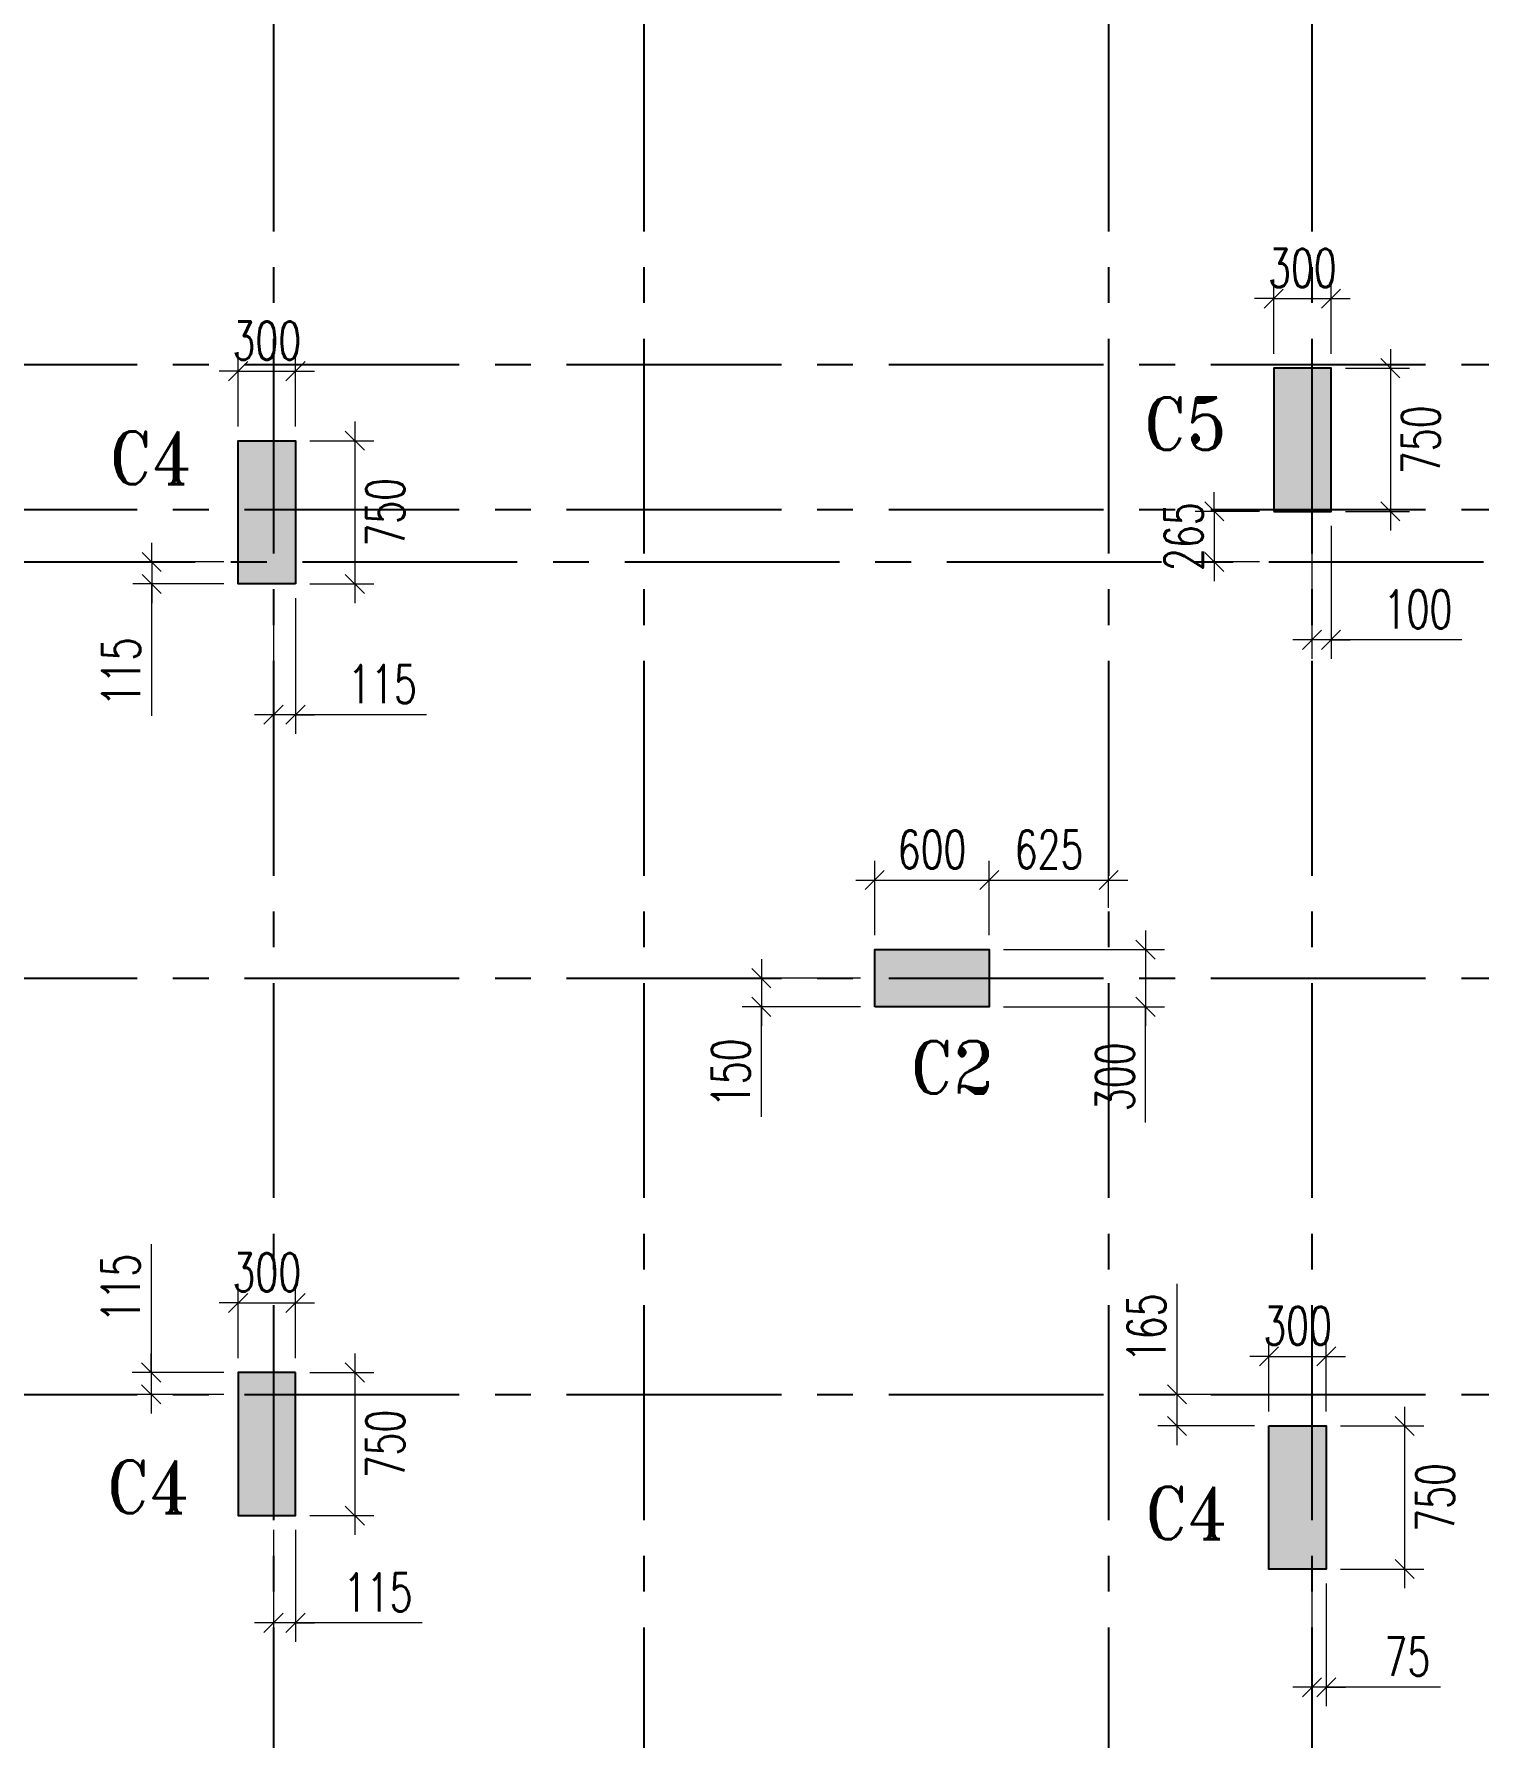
# Model space of a CAD drawing. Header units: millimetres. Extents: x 1123469 to 1752051, y -126924 to 196924.
# Drawn here: x 1371216 to 1378785, y -26813 to -17889 of the extents above; entities that cross this region are included whole.
import ezdxf

# ---------------------------------------------------------------- set-up
doc = ezdxf.new("R2010")
doc.units = ezdxf.units.MM
doc.header["$LTSCALE"] = 500
doc.header["$MEASUREMENT"] = 0
doc.header["$PDMODE"] = 34
for name, pattern in [('CONTINOUS', [0]), ('DASHDOT', [1, 0.5, -0.25, 0, -0.25]), ('Site$0$CENTER2', [1.125, 0.75, -0.125, 0.125, -0.125])]:
    doc.linetypes.add(name, pattern=pattern)
doc.layers.get('Defpoints').update_dxf_attribs({"lineweight": 0})
for name, color, linetype, lineweight in [('COL. NO.', 1, 'DASHDOT', 15), ('CUT OUT', 1, 'Continuous', 13), ('dim-M', 1, 'Continuous', 15), ('TOWER COL HATCH', 253, 'Continuous', 20)]:
    doc.layers.add(name, color=color, linetype=linetype, lineweight=lineweight)
for name, color, linetype in [('GLASS', 5, 'Continuous'), ('GRID', 7, 'Continuous'), ('TOWER AREA COLUMN.', 6, 'Continuous')]:
    doc.layers.add(name, color=color, linetype=linetype)
doc.styles.add('2MM', font='romans.shx', dxfattribs={"width": 0.7})
doc.styles.add('ROMANT', font='romant__.ttf', dxfattribs={"width": 0.9, "height": 600})
doc.dimstyles.new('RAJESH', dxfattribs={"dimtxt": 200, "dimasz": 180, "dimexe": 100, "dimexo": 250, "dimgap": 50, "dimtad": 2, "dimdec": 0, "dimzin": 1, "dimdsep": 46, "dimtxsty": '2MM', "dimblk": 'OBLIQUE', "dimcen": 0, "dimdle": 100, "dimclrd": 1, "dimclre": 1, "dimclrt": 3, "dimadec": 0, "dimazin": 0, "dimtfac": 1, "dimtdec": 0, "dimtix": 1, "dimtmove": 2, "dimatfit": 3, "dimfxl": 1, "dimtolj": 1, "dimlwd": -1, "dimarcsym": 0})

# ---------------------------------------------------------------- blocks, each defined once
blk = doc.blocks.new('EEE')
at = {"layer": 'GRID', "color": 16, "linetype": 'Site$0$CENTER2', "ltscale": 3}
for points in [[(1372470.6, 258923.2), (1372470.6, 223711.9)], [(1374410.6, 258923.2), (1374410.6, 223711.9)], [(1376845.6, 258923.2), (1376845.6, 223711.9)], [(1377910.6, 258923.2), (1377910.6, 223711.9)], [(1363880.9, 238538.8), (1442964.5, 238538.8)], [(1363880.9, 237778.8), (1442964.5, 237778.8)], [(1363880.9, 236875.5), (1364185.2, 237504), (1442964.5, 237504)], [(1363880.9, 235324.1), (1442964.5, 235324.1)], [(1363880.9, 233143.8), (1442964.5, 233143.8)]]:
    blk.add_lwpolyline(points, dxfattribs=at)
blk = doc.blocks.new('3tgra')
at = {"layer": 'TOWER COL HATCH'}
h = blk.add_hatch(color=253, dxfattribs=at)
h.dxf.hatch_style = 1
h.paths.add_polyline_path([(1377710.6, 77226.9), (1378010.6, 77226.9), (1378010.6, 77976.9), (1377710.6, 77976.9)])
h = blk.add_hatch(color=253, dxfattribs=at)
h.dxf.hatch_style = 1
h.paths.add_polyline_path([(1372585.5, 76846.9), (1372285.5, 76846.9), (1372285.5, 77596.9), (1372585.5, 77596.9)])
h = blk.add_hatch(color=253, dxfattribs=at)
h.dxf.hatch_style = 1
h.paths.add_polyline_path([(1375620.3, 74631.8), (1375620.3, 74931.8), (1376220.3, 74931.8), (1376220.3, 74631.8)])
h = blk.add_hatch(color=253, dxfattribs=at)
h.dxf.hatch_style = 1
h.paths.add_polyline_path([(1372585.5, 72716.8), (1372285.5, 72716.8), (1372285.5, 71966.8), (1372585.5, 71966.8)])
h = blk.add_hatch(color=253, dxfattribs=at)
h.dxf.hatch_style = 1
h.paths.add_polyline_path([(1377685.6, 72436.8), (1377985.6, 72436.8), (1377985.6, 71686.8), (1377685.6, 71686.8)])
at = {"layer": 'TOWER AREA COLUMN.', "color": 4}
for points in [[(1377710.6, 77226.9), (1378010.6, 77226.9), (1378010.6, 77976.9), (1377710.6, 77976.9)], [(1372585.5, 76846.9), (1372285.5, 76846.9), (1372285.5, 77596.9), (1372585.5, 77596.9)], [(1375620.3, 74631.8), (1375620.3, 74931.8), (1376220.3, 74931.8), (1376220.3, 74631.8)], [(1372585.5, 72716.8), (1372285.5, 72716.8), (1372285.5, 71966.8), (1372585.5, 71966.8)], [(1377685.6, 72436.8), (1377985.6, 72436.8), (1377985.6, 71686.8), (1377685.6, 71686.8)]]:
    blk.add_lwpolyline(points, close=True, dxfattribs=at)
blk = doc.blocks.new('_Oblique')
at = {"color": 0, "linetype": 'ByBlock', "lineweight": -2}
blk.add_line((-0.5, -0.5), (0.5, 0.5), dxfattribs=at)
blk = doc.blocks.new('*D1678')
at = {"layer": 'Defpoints', "color": 0, "ltscale": 100, "transparency": 16777216}
for p in [(1378010.6, 78341.3), (1377710.6, 77976.9), (1378010.6, 77976.9)]:
    blk.add_point(p, dxfattribs=at)
at = {"layer": 'dim-M', "color": 1, "lineweight": -2, "ltscale": 100, "transparency": 16777216}
for p, q in [((1377710.6, 78051.9), (1377710.6, 78441.3)), ((1378010.6, 78051.9), (1378010.6, 78441.3))]:
    blk.add_line(p, q, dxfattribs=at)
at = {"layer": 'dim-M', "color": 1, "ltscale": 100, "transparency": 16777216}
for p, q in [((1377710.6, 78341.3), (1377610.6, 78341.3)), ((1377710.6, 78341.3), (1378010.6, 78341.3)), ((1378010.6, 78341.3), (1378110.6, 78341.3))]:
    blk.add_line(p, q, dxfattribs=at)
at = {"layer": 'dim-M', "color": 1, "ltscale": 100, "transparency": 16777216, "xscale": 100, "yscale": 100, "zscale": 100}
blk.add_blockref('_Oblique', (1377710.6, 78341.3), dxfattribs=at)
at = {"layer": 'dim-M', "color": 1, "ltscale": 100, "transparency": 16777216, "xscale": 100, "yscale": 100, "zscale": 100, "rotation": 180}
blk.add_blockref('_Oblique', (1378010.6, 78341.3), dxfattribs=at)
at = {"layer": 'dim-M', "color": 3, "ltscale": 100, "transparency": 16777216, "insert": (1377860.6, 78501.3), "char_height": 200, "attachment_point": 5, "style": '2MM'}
blk.add_mtext('\\A1;300', dxfattribs=at)
blk = doc.blocks.new('*D1679')
at = {"layer": 'Defpoints', "color": 0, "ltscale": 100, "transparency": 16777216}
for p in [(1378010.6, 77976.9), (1378010.6, 77226.9), (1378321.4, 77226.9)]:
    blk.add_point(p, dxfattribs=at)
at = {"layer": 'dim-M', "color": 1, "ltscale": 100, "transparency": 16777216}
blk.add_line((1378321.4, 78076.9), (1378321.4, 77126.9), dxfattribs=at)
at = {"layer": 'dim-M', "color": 1, "lineweight": -2, "ltscale": 100, "transparency": 16777216}
for p, q in [((1378085.6, 77976.9), (1378421.4, 77976.9)), ((1378085.6, 77226.9), (1378421.4, 77226.9))]:
    blk.add_line(p, q, dxfattribs=at)
at = {"layer": 'dim-M', "color": 1, "ltscale": 100, "transparency": 16777216, "xscale": 100, "yscale": 100, "zscale": 100}
for p, rotation in [((1378321.4, 77976.9), 90), ((1378321.4, 77226.9), 270)]:
    blk.add_blockref('_Oblique', p, dxfattribs=dict(at, rotation=rotation))
at = {"layer": 'dim-M', "color": 3, "ltscale": 100, "transparency": 16777216, "insert": (1378481.4, 77601.9), "char_height": 200, "attachment_point": 5, "rotation": 90, "style": '2MM'}
blk.add_mtext('\\A1;750', dxfattribs=at)
blk = doc.blocks.new('*D1680')
at = {"layer": 'Defpoints', "color": 0, "ltscale": 100, "transparency": 16777216}
for p in [(1377910.6, 77226.9), (1378010.6, 77226.9), (1377910.6, 76554.2)]:
    blk.add_point(p, dxfattribs=at)
at = {"layer": 'dim-M', "color": 1, "lineweight": -2, "ltscale": 100, "transparency": 16777216}
for p, q in [((1377910.6, 77151.9), (1377910.6, 76454.2)), ((1378010.6, 77151.9), (1378010.6, 76454.2))]:
    blk.add_line(p, q, dxfattribs=at)
at = {"layer": 'dim-M', "color": 1, "ltscale": 100, "transparency": 16777216}
for p, q in [((1377910.6, 76554.2), (1377810.6, 76554.2)), ((1378010.6, 76554.2), (1377910.6, 76554.2)), ((1378010.6, 76554.2), (1377910.6, 76554.2)), ((1378010.6, 76554.2), (1378110.6, 76554.2)), ((1378696.3, 76554.2), (1378010.6, 76554.2))]:
    blk.add_line(p, q, dxfattribs=at)
at = {"layer": 'dim-M', "color": 1, "ltscale": 100, "transparency": 16777216, "xscale": 100, "yscale": 100, "zscale": 100}
blk.add_blockref('_Oblique', (1377910.6, 76554.2), dxfattribs=at)
at = {"layer": 'dim-M', "color": 1, "ltscale": 100, "transparency": 16777216, "xscale": 100, "yscale": 100, "zscale": 100, "rotation": 180}
blk.add_blockref('_Oblique', (1378010.6, 76554.2), dxfattribs=at)
at = {"layer": 'dim-M', "color": 3, "ltscale": 100, "transparency": 16777216, "insert": (1378466.3, 76714.2), "char_height": 200, "attachment_point": 5, "style": '2MM'}
blk.add_mtext('\\A1;100', dxfattribs=at)
blk = doc.blocks.new('*D1681')
at = {"layer": 'Defpoints', "color": 0, "ltscale": 100, "transparency": 16777216}
for p in [(1372585.5, 77961.3), (1372285.5, 77596.9), (1372585.5, 77596.9)]:
    blk.add_point(p, dxfattribs=at)
at = {"layer": 'dim-M', "color": 1, "lineweight": -2, "ltscale": 100, "transparency": 16777216}
for p, q in [((1372285.5, 77671.9), (1372285.5, 78061.3)), ((1372585.5, 77671.9), (1372585.5, 78061.3))]:
    blk.add_line(p, q, dxfattribs=at)
at = {"layer": 'dim-M', "color": 1, "ltscale": 100, "transparency": 16777216}
for p, q in [((1372285.5, 77961.3), (1372185.5, 77961.3)), ((1372285.5, 77961.3), (1372585.5, 77961.3)), ((1372585.5, 77961.3), (1372685.5, 77961.3))]:
    blk.add_line(p, q, dxfattribs=at)
at = {"layer": 'dim-M', "color": 1, "ltscale": 100, "transparency": 16777216, "xscale": 100, "yscale": 100, "zscale": 100}
blk.add_blockref('_Oblique', (1372285.5, 77961.3), dxfattribs=at)
at = {"layer": 'dim-M', "color": 1, "ltscale": 100, "transparency": 16777216, "xscale": 100, "yscale": 100, "zscale": 100, "rotation": 180}
blk.add_blockref('_Oblique', (1372585.5, 77961.3), dxfattribs=at)
at = {"layer": 'dim-M', "color": 3, "ltscale": 100, "transparency": 16777216, "insert": (1372435.5, 78121.3), "char_height": 200, "attachment_point": 5, "style": '2MM'}
blk.add_mtext('\\A1;300', dxfattribs=at)
blk = doc.blocks.new('*D1682')
at = {"layer": 'Defpoints', "color": 0, "ltscale": 100, "transparency": 16777216}
for p in [(1372585.5, 77596.9), (1372585.5, 76846.9), (1372896.3, 76846.9)]:
    blk.add_point(p, dxfattribs=at)
at = {"layer": 'dim-M', "color": 1, "ltscale": 100, "transparency": 16777216}
blk.add_line((1372896.3, 77696.9), (1372896.3, 76746.9), dxfattribs=at)
at = {"layer": 'dim-M', "color": 1, "lineweight": -2, "ltscale": 100, "transparency": 16777216}
for p, q in [((1372660.5, 77596.9), (1372996.3, 77596.9)), ((1372660.5, 76846.9), (1372996.3, 76846.9))]:
    blk.add_line(p, q, dxfattribs=at)
at = {"layer": 'dim-M', "color": 1, "ltscale": 100, "transparency": 16777216, "xscale": 100, "yscale": 100, "zscale": 100}
for p, rotation in [((1372896.3, 77596.9), 90), ((1372896.3, 76846.9), 270)]:
    blk.add_blockref('_Oblique', p, dxfattribs=dict(at, rotation=rotation))
at = {"layer": 'dim-M', "color": 3, "ltscale": 100, "transparency": 16777216, "insert": (1373056.3, 77221.9), "char_height": 200, "attachment_point": 5, "rotation": 90, "style": '2MM'}
blk.add_mtext('\\A1;750', dxfattribs=at)
blk = doc.blocks.new('*D1683')
at = {"layer": 'Defpoints', "color": 0, "ltscale": 100, "transparency": 16777216}
for p in [(1372285.5, 76961.9), (1371832.6, 76846.9), (1372285.5, 76846.9)]:
    blk.add_point(p, dxfattribs=at)
at = {"layer": 'dim-M', "color": 1, "ltscale": 100, "transparency": 16777216}
for p, q in [((1371832.6, 76961.9), (1371832.6, 77061.9)), ((1371832.6, 76961.9), (1371832.6, 76846.9)), ((1371832.6, 76961.9), (1371832.6, 76846.9)), ((1371832.6, 76846.9), (1371832.6, 76746.9)), ((1371832.6, 76156.2), (1371832.6, 76846.9))]:
    blk.add_line(p, q, dxfattribs=at)
at = {"layer": 'dim-M', "color": 1, "lineweight": -2, "ltscale": 100, "transparency": 16777216}
for p, q in [((1372210.5, 76961.9), (1371732.6, 76961.9)), ((1372210.5, 76846.9), (1371732.6, 76846.9))]:
    blk.add_line(p, q, dxfattribs=at)
at = {"layer": 'dim-M', "color": 1, "ltscale": 100, "transparency": 16777216, "xscale": 100, "yscale": 100, "zscale": 100}
for p, rotation in [((1371832.6, 76961.9), 270), ((1371832.6, 76846.9), 90)]:
    blk.add_blockref('_Oblique', p, dxfattribs=dict(at, rotation=rotation))
at = {"layer": 'dim-M', "color": 3, "ltscale": 100, "transparency": 16777216, "insert": (1371672.6, 76386.2), "char_height": 200, "attachment_point": 5, "rotation": 90, "style": '2MM'}
blk.add_mtext('\\A1;115', dxfattribs=at)
blk = doc.blocks.new('*D1684')
at = {"layer": 'Defpoints', "color": 0, "ltscale": 100, "transparency": 16777216}
for p in [(1372470.6, 76846.9), (1372585.5, 76846.9), (1372470.6, 76161.6)]:
    blk.add_point(p, dxfattribs=at)
at = {"layer": 'dim-M', "color": 1, "lineweight": -2, "ltscale": 100, "transparency": 16777216}
for p, q in [((1372470.6, 76771.9), (1372470.6, 76061.6)), ((1372585.5, 76771.9), (1372585.5, 76061.6))]:
    blk.add_line(p, q, dxfattribs=at)
at = {"layer": 'dim-M', "color": 1, "ltscale": 100, "transparency": 16777216}
for p, q in [((1372470.6, 76161.6), (1372370.6, 76161.6)), ((1372585.5, 76161.6), (1372470.6, 76161.6)), ((1372585.5, 76161.6), (1372470.6, 76161.6)), ((1372585.5, 76161.6), (1372685.5, 76161.6)), ((1373271.3, 76161.6), (1372585.5, 76161.6))]:
    blk.add_line(p, q, dxfattribs=at)
at = {"layer": 'dim-M', "color": 1, "ltscale": 100, "transparency": 16777216, "xscale": 100, "yscale": 100, "zscale": 100}
blk.add_blockref('_Oblique', (1372470.6, 76161.6), dxfattribs=at)
at = {"layer": 'dim-M', "color": 1, "ltscale": 100, "transparency": 16777216, "xscale": 100, "yscale": 100, "zscale": 100, "rotation": 180}
blk.add_blockref('_Oblique', (1372585.5, 76161.6), dxfattribs=at)
at = {"layer": 'dim-M', "color": 3, "ltscale": 100, "transparency": 16777216, "insert": (1373041.3, 76321.6), "char_height": 200, "attachment_point": 5, "style": '2MM'}
blk.add_mtext('\\A1;115', dxfattribs=at)
blk = doc.blocks.new('*D1693')
at = {"layer": 'Defpoints', "color": 0, "ltscale": 100, "transparency": 16777216}
for p in [(1372585.5, 73081.1), (1372285.5, 72716.8), (1372585.5, 72716.8)]:
    blk.add_point(p, dxfattribs=at)
at = {"layer": 'dim-M', "color": 1, "lineweight": -2, "ltscale": 100, "transparency": 16777216}
for p, q in [((1372285.5, 72791.8), (1372285.5, 73181.1)), ((1372585.5, 72791.8), (1372585.5, 73181.1))]:
    blk.add_line(p, q, dxfattribs=at)
at = {"layer": 'dim-M', "color": 1, "ltscale": 100, "transparency": 16777216}
for p, q in [((1372285.5, 73081.1), (1372185.5, 73081.1)), ((1372285.5, 73081.1), (1372585.5, 73081.1)), ((1372585.5, 73081.1), (1372685.5, 73081.1))]:
    blk.add_line(p, q, dxfattribs=at)
at = {"layer": 'dim-M', "color": 1, "ltscale": 100, "transparency": 16777216, "xscale": 100, "yscale": 100, "zscale": 100}
blk.add_blockref('_Oblique', (1372285.5, 73081.1), dxfattribs=at)
at = {"layer": 'dim-M', "color": 1, "ltscale": 100, "transparency": 16777216, "xscale": 100, "yscale": 100, "zscale": 100, "rotation": 180}
blk.add_blockref('_Oblique', (1372585.5, 73081.1), dxfattribs=at)
at = {"layer": 'dim-M', "color": 3, "ltscale": 100, "transparency": 16777216, "insert": (1372435.5, 73241.1), "char_height": 200, "attachment_point": 5, "style": '2MM'}
blk.add_mtext('\\A1;300', dxfattribs=at)
blk = doc.blocks.new('*D1694')
at = {"layer": 'Defpoints', "color": 0, "ltscale": 100, "transparency": 16777216}
for p in [(1372585.5, 72716.8), (1372585.5, 71966.8), (1372896.3, 71966.8)]:
    blk.add_point(p, dxfattribs=at)
at = {"layer": 'dim-M', "color": 1, "ltscale": 100, "transparency": 16777216}
blk.add_line((1372896.3, 72816.8), (1372896.3, 71866.8), dxfattribs=at)
at = {"layer": 'dim-M', "color": 1, "lineweight": -2, "ltscale": 100, "transparency": 16777216}
for p, q in [((1372660.5, 72716.8), (1372996.3, 72716.8)), ((1372660.5, 71966.8), (1372996.3, 71966.8))]:
    blk.add_line(p, q, dxfattribs=at)
at = {"layer": 'dim-M', "color": 1, "ltscale": 100, "transparency": 16777216, "xscale": 100, "yscale": 100, "zscale": 100}
for p, rotation in [((1372896.3, 72716.8), 90), ((1372896.3, 71966.8), 270)]:
    blk.add_blockref('_Oblique', p, dxfattribs=dict(at, rotation=rotation))
at = {"layer": 'dim-M', "color": 3, "ltscale": 100, "transparency": 16777216, "insert": (1373056.3, 72341.8), "char_height": 200, "attachment_point": 5, "rotation": 90, "style": '2MM'}
blk.add_mtext('\\A1;750', dxfattribs=at)
blk = doc.blocks.new('*D1695')
at = {"layer": 'Defpoints', "color": 0, "ltscale": 100, "transparency": 16777216}
for p in [(1372285.5, 72716.8), (1371829.5, 72601.8), (1372285.5, 72601.8)]:
    blk.add_point(p, dxfattribs=at)
at = {"layer": 'dim-M', "color": 1, "ltscale": 100, "transparency": 16777216}
for p, q in [((1371829.5, 73388.5), (1371829.5, 72716.8)), ((1371829.5, 72716.8), (1371829.5, 72816.8)), ((1371829.5, 72716.8), (1371829.5, 72601.8)), ((1371829.5, 72716.8), (1371829.5, 72601.8)), ((1371829.5, 72601.8), (1371829.5, 72501.8))]:
    blk.add_line(p, q, dxfattribs=at)
at = {"layer": 'dim-M', "color": 1, "lineweight": -2, "ltscale": 100, "transparency": 16777216}
for p, q in [((1372210.5, 72716.8), (1371729.5, 72716.8)), ((1372210.5, 72601.8), (1371729.5, 72601.8))]:
    blk.add_line(p, q, dxfattribs=at)
at = {"layer": 'dim-M', "color": 1, "ltscale": 100, "transparency": 16777216, "xscale": 100, "yscale": 100, "zscale": 100}
for p, rotation in [((1371829.5, 72716.8), 270), ((1371829.5, 72601.8), 90)]:
    blk.add_blockref('_Oblique', p, dxfattribs=dict(at, rotation=rotation))
at = {"layer": 'dim-M', "color": 3, "ltscale": 100, "transparency": 16777216, "insert": (1371669.5, 73158.5), "char_height": 200, "attachment_point": 5, "rotation": 90, "style": '2MM'}
blk.add_mtext('\\A1;115', dxfattribs=at)
blk = doc.blocks.new('*D1696')
at = {"layer": 'Defpoints', "color": 0, "ltscale": 100, "transparency": 16777216}
for p in [(1372470.6, 71966.8), (1372585.5, 71966.8), (1372470.6, 71405.5)]:
    blk.add_point(p, dxfattribs=at)
at = {"layer": 'dim-M', "color": 1, "lineweight": -2, "ltscale": 100, "transparency": 16777216}
for p, q in [((1372470.6, 71891.8), (1372470.6, 71305.5)), ((1372585.5, 71891.8), (1372585.5, 71305.5))]:
    blk.add_line(p, q, dxfattribs=at)
at = {"layer": 'dim-M', "color": 1, "ltscale": 100, "transparency": 16777216}
for p, q in [((1372470.6, 71405.5), (1372370.6, 71405.5)), ((1372585.5, 71405.5), (1372470.6, 71405.5)), ((1372585.5, 71405.5), (1372470.6, 71405.5)), ((1372585.5, 71405.5), (1372685.5, 71405.5)), ((1373248.6, 71405.5), (1372585.5, 71405.5))]:
    blk.add_line(p, q, dxfattribs=at)
at = {"layer": 'dim-M', "color": 1, "ltscale": 100, "transparency": 16777216, "xscale": 100, "yscale": 100, "zscale": 100}
blk.add_blockref('_Oblique', (1372470.6, 71405.5), dxfattribs=at)
at = {"layer": 'dim-M', "color": 1, "ltscale": 100, "transparency": 16777216, "xscale": 100, "yscale": 100, "zscale": 100, "rotation": 180}
blk.add_blockref('_Oblique', (1372585.5, 71405.5), dxfattribs=at)
at = {"layer": 'dim-M', "color": 3, "ltscale": 100, "transparency": 16777216, "insert": (1373018.6, 71565.5), "char_height": 200, "attachment_point": 5, "style": '2MM'}
blk.add_mtext('\\A1;115', dxfattribs=at)
blk = doc.blocks.new('*D1766')
at = {"layer": 'Defpoints', "color": 0, "ltscale": 100, "transparency": 16777216}
for p in [(1377710.6, 77226.9), (1377399, 76961.9), (1377710.6, 76961.9)]:
    blk.add_point(p, dxfattribs=at)
at = {"layer": 'dim-M', "color": 1, "ltscale": 100, "transparency": 16777216}
for p, q in [((1377399, 77226.9), (1377399, 77326.9)), ((1377399, 77226.9), (1377399, 76961.9)), ((1377399, 76961.9), (1377399, 76861.9))]:
    blk.add_line(p, q, dxfattribs=at)
at = {"layer": 'dim-M', "color": 1, "lineweight": -2, "ltscale": 100, "transparency": 16777216}
for p, q in [((1377635.6, 77226.9), (1377299, 77226.9)), ((1377635.6, 76961.9), (1377299, 76961.9))]:
    blk.add_line(p, q, dxfattribs=at)
at = {"layer": 'dim-M', "color": 1, "ltscale": 100, "transparency": 16777216, "xscale": 100, "yscale": 100, "zscale": 100}
for p, rotation in [((1377399, 77226.9), 270), ((1377399, 76961.9), 90)]:
    blk.add_blockref('_Oblique', p, dxfattribs=dict(at, rotation=rotation))
at = {"layer": 'dim-M', "color": 3, "ltscale": 100, "transparency": 16777216, "insert": (1377239, 77094.4), "char_height": 200, "attachment_point": 5, "rotation": 90, "style": '2MM'}
blk.add_mtext('\\A1;265', dxfattribs=at)
blk = doc.blocks.new('*D1787')
at = {"layer": 'Defpoints', "color": 0, "ltscale": 100, "transparency": 16777216}
for p in [(1376220.3, 75296.2), (1375620.3, 74931.8), (1376220.3, 74931.8)]:
    blk.add_point(p, dxfattribs=at)
at = {"layer": 'dim-M', "color": 1, "lineweight": -2, "ltscale": 100, "transparency": 16777216}
for p, q in [((1375620.3, 75006.8), (1375620.3, 75396.2)), ((1376220.3, 75006.8), (1376220.3, 75396.2))]:
    blk.add_line(p, q, dxfattribs=at)
at = {"layer": 'dim-M', "color": 1, "ltscale": 100, "transparency": 16777216}
blk.add_line((1375520.3, 75296.2), (1376320.3, 75296.2), dxfattribs=at)
at = {"layer": 'dim-M', "color": 1, "ltscale": 100, "transparency": 16777216, "xscale": 100, "yscale": 100, "zscale": 100, "rotation": 180}
blk.add_blockref('_Oblique', (1375620.3, 75296.2), dxfattribs=at)
at = {"layer": 'dim-M', "color": 1, "ltscale": 100, "transparency": 16777216, "xscale": 100, "yscale": 100, "zscale": 100}
blk.add_blockref('_Oblique', (1376220.3, 75296.2), dxfattribs=at)
at = {"layer": 'dim-M', "color": 3, "ltscale": 100, "transparency": 16777216, "insert": (1375920.3, 75456.2), "char_height": 200, "attachment_point": 5, "style": '2MM'}
blk.add_mtext('\\A1;600', dxfattribs=at)
blk = doc.blocks.new('*D1788')
at = {"layer": 'Defpoints', "color": 0, "ltscale": 100, "transparency": 16777216}
for p in [(1376220.3, 74931.8), (1376220.3, 74631.8), (1377038.5, 74631.8)]:
    blk.add_point(p, dxfattribs=at)
at = {"layer": 'dim-M', "color": 1, "ltscale": 100, "transparency": 16777216}
for p, q in [((1377038.5, 75031.8), (1377038.5, 74531.8)), ((1377038.5, 74025.2), (1377038.5, 74631.8))]:
    blk.add_line(p, q, dxfattribs=at)
at = {"layer": 'dim-M', "color": 1, "lineweight": -2, "ltscale": 100, "transparency": 16777216}
for p, q in [((1376295.3, 74931.8), (1377138.5, 74931.8)), ((1376295.3, 74631.8), (1377138.5, 74631.8))]:
    blk.add_line(p, q, dxfattribs=at)
at = {"layer": 'dim-M', "color": 1, "ltscale": 100, "transparency": 16777216, "xscale": 100, "yscale": 100, "zscale": 100}
for p, rotation in [((1377038.5, 74931.8), 90), ((1377038.5, 74631.8), 270)]:
    blk.add_blockref('_Oblique', p, dxfattribs=dict(at, rotation=rotation))
at = {"layer": 'dim-M', "color": 3, "ltscale": 100, "transparency": 16777216, "insert": (1376878.5, 74265.2), "char_height": 200, "attachment_point": 5, "rotation": 90, "style": '2MM'}
blk.add_mtext('\\A1;300', dxfattribs=at)
blk = doc.blocks.new('*D1789')
at = {"layer": 'Defpoints', "color": 0, "ltscale": 100, "transparency": 16777216}
for p in [(1375620.3, 74781.8), (1375026.5, 74631.8), (1375620.3, 74631.8)]:
    blk.add_point(p, dxfattribs=at)
at = {"layer": 'dim-M', "color": 1, "ltscale": 100, "transparency": 16777216}
for p, q in [((1375026.5, 74881.8), (1375026.5, 74531.8)), ((1375026.5, 74056), (1375026.5, 74631.8))]:
    blk.add_line(p, q, dxfattribs=at)
at = {"layer": 'dim-M', "color": 1, "lineweight": -2, "ltscale": 100, "transparency": 16777216}
for p, q in [((1375545.3, 74781.8), (1374926.5, 74781.8)), ((1375545.3, 74631.8), (1374926.5, 74631.8))]:
    blk.add_line(p, q, dxfattribs=at)
at = {"layer": 'dim-M', "color": 1, "ltscale": 100, "transparency": 16777216, "xscale": 100, "yscale": 100, "zscale": 100}
for p, rotation in [((1375026.5, 74781.8), 90), ((1375026.5, 74631.8), 270)]:
    blk.add_blockref('_Oblique', p, dxfattribs=dict(at, rotation=rotation))
at = {"layer": 'dim-M', "color": 3, "ltscale": 100, "transparency": 16777216, "insert": (1374866.5, 74286), "char_height": 200, "attachment_point": 5, "rotation": 90, "style": '2MM'}
blk.add_mtext('\\A1;150', dxfattribs=at)
blk = doc.blocks.new('*D1790')
at = {"layer": 'Defpoints', "color": 0, "ltscale": 100, "transparency": 16777216}
for p in [(1376845.6, 75296.2), (1376845.6, 75075.9), (1376220.3, 74931.8)]:
    blk.add_point(p, dxfattribs=at)
at = {"layer": 'dim-M', "color": 1, "lineweight": -2, "ltscale": 100, "transparency": 16777216}
for p, q in [((1376220.3, 75006.8), (1376220.3, 75396.2)), ((1376845.6, 75150.9), (1376845.6, 75396.2))]:
    blk.add_line(p, q, dxfattribs=at)
at = {"layer": 'dim-M', "color": 1, "ltscale": 100, "transparency": 16777216}
blk.add_line((1376120.3, 75296.2), (1376945.6, 75296.2), dxfattribs=at)
at = {"layer": 'dim-M', "color": 1, "ltscale": 100, "transparency": 16777216, "xscale": 100, "yscale": 100, "zscale": 100, "rotation": 180}
blk.add_blockref('_Oblique', (1376220.3, 75296.2), dxfattribs=at)
at = {"layer": 'dim-M', "color": 1, "ltscale": 100, "transparency": 16777216, "xscale": 100, "yscale": 100, "zscale": 100}
blk.add_blockref('_Oblique', (1376845.6, 75296.2), dxfattribs=at)
at = {"layer": 'dim-M', "color": 3, "ltscale": 100, "transparency": 16777216, "insert": (1376533, 75456.2), "char_height": 200, "attachment_point": 5, "style": '2MM'}
blk.add_mtext('\\A1;625', dxfattribs=at)
blk = doc.blocks.new('*D1795')
at = {"layer": 'Defpoints', "color": 0, "ltscale": 100, "transparency": 16777216}
for p in [(1377985.6, 72801.1), (1377685.6, 72436.8), (1377985.6, 72436.8)]:
    blk.add_point(p, dxfattribs=at)
at = {"layer": 'dim-M', "color": 1, "lineweight": -2, "ltscale": 100, "transparency": 16777216}
for p, q in [((1377685.6, 72511.8), (1377685.6, 72901.1)), ((1377985.6, 72511.8), (1377985.6, 72901.1))]:
    blk.add_line(p, q, dxfattribs=at)
at = {"layer": 'dim-M', "color": 1, "ltscale": 100, "transparency": 16777216}
for p, q in [((1377685.6, 72801.1), (1377585.6, 72801.1)), ((1377685.6, 72801.1), (1377985.6, 72801.1)), ((1377985.6, 72801.1), (1378085.6, 72801.1))]:
    blk.add_line(p, q, dxfattribs=at)
at = {"layer": 'dim-M', "color": 1, "ltscale": 100, "transparency": 16777216, "xscale": 100, "yscale": 100, "zscale": 100}
blk.add_blockref('_Oblique', (1377685.6, 72801.1), dxfattribs=at)
at = {"layer": 'dim-M', "color": 1, "ltscale": 100, "transparency": 16777216, "xscale": 100, "yscale": 100, "zscale": 100, "rotation": 180}
blk.add_blockref('_Oblique', (1377985.6, 72801.1), dxfattribs=at)
at = {"layer": 'dim-M', "color": 3, "ltscale": 100, "transparency": 16777216, "insert": (1377835.6, 72961.1), "char_height": 200, "attachment_point": 5, "style": '2MM'}
blk.add_mtext('\\A1;300', dxfattribs=at)
blk = doc.blocks.new('*D1796')
at = {"layer": 'Defpoints', "color": 0, "ltscale": 100, "transparency": 16777216}
for p in [(1377985.6, 72436.8), (1377985.6, 71686.8), (1378396.4, 71686.8)]:
    blk.add_point(p, dxfattribs=at)
at = {"layer": 'dim-M', "color": 1, "ltscale": 100, "transparency": 16777216}
blk.add_line((1378396.4, 72536.8), (1378396.4, 71586.8), dxfattribs=at)
at = {"layer": 'dim-M', "color": 1, "lineweight": -2, "ltscale": 100, "transparency": 16777216}
for p, q in [((1378060.6, 72436.8), (1378496.4, 72436.8)), ((1378060.6, 71686.8), (1378496.4, 71686.8))]:
    blk.add_line(p, q, dxfattribs=at)
at = {"layer": 'dim-M', "color": 1, "ltscale": 100, "transparency": 16777216, "xscale": 100, "yscale": 100, "zscale": 100}
for p, rotation in [((1378396.4, 72436.8), 90), ((1378396.4, 71686.8), 270)]:
    blk.add_blockref('_Oblique', p, dxfattribs=dict(at, rotation=rotation))
at = {"layer": 'dim-M', "color": 3, "ltscale": 100, "transparency": 16777216, "insert": (1378556.4, 72061.8), "char_height": 200, "attachment_point": 5, "rotation": 90, "style": '2MM'}
blk.add_mtext('\\A1;750', dxfattribs=at)
blk = doc.blocks.new('*D1797')
at = {"layer": 'Defpoints', "color": 0, "ltscale": 100, "transparency": 16777216}
for p in [(1377685.6, 72601.8), (1377203.6, 72436.8), (1377685.6, 72436.8)]:
    blk.add_point(p, dxfattribs=at)
at = {"layer": 'dim-M', "color": 1, "ltscale": 100, "transparency": 16777216}
for p, q in [((1377203.6, 73180.3), (1377203.6, 72601.8)), ((1377203.6, 72701.8), (1377203.6, 72336.8))]:
    blk.add_line(p, q, dxfattribs=at)
at = {"layer": 'dim-M', "color": 1, "lineweight": -2, "ltscale": 100, "transparency": 16777216}
for p, q in [((1377610.6, 72601.8), (1377103.6, 72601.8)), ((1377610.6, 72436.8), (1377103.6, 72436.8))]:
    blk.add_line(p, q, dxfattribs=at)
at = {"layer": 'dim-M', "color": 1, "ltscale": 100, "transparency": 16777216, "xscale": 100, "yscale": 100, "zscale": 100}
for p, rotation in [((1377203.6, 72601.8), 90), ((1377203.6, 72436.8), 270)]:
    blk.add_blockref('_Oblique', p, dxfattribs=dict(at, rotation=rotation))
at = {"layer": 'dim-M', "color": 3, "ltscale": 100, "transparency": 16777216, "insert": (1377043.6, 72950.3), "char_height": 200, "attachment_point": 5, "rotation": 90, "style": '2MM'}
blk.add_mtext('\\A1;165', dxfattribs=at)
blk = doc.blocks.new('*D1798')
at = {"layer": 'Defpoints', "color": 0, "ltscale": 100, "transparency": 16777216}
for p in [(1377910.6, 71686.8), (1377985.6, 71686.8), (1377910.6, 71068.2)]:
    blk.add_point(p, dxfattribs=at)
at = {"layer": 'dim-M', "color": 1, "lineweight": -2, "ltscale": 100, "transparency": 16777216}
for p, q in [((1377910.6, 71611.8), (1377910.6, 70968.2)), ((1377985.6, 71611.8), (1377985.6, 70968.2))]:
    blk.add_line(p, q, dxfattribs=at)
at = {"layer": 'dim-M', "color": 1, "ltscale": 100, "transparency": 16777216}
for p, q in [((1377910.6, 71068.2), (1377810.6, 71068.2)), ((1377985.6, 71068.2), (1377910.6, 71068.2)), ((1377985.6, 71068.2), (1377910.6, 71068.2)), ((1377985.6, 71068.2), (1378085.6, 71068.2)), ((1378584, 71068.2), (1377985.6, 71068.2))]:
    blk.add_line(p, q, dxfattribs=at)
at = {"layer": 'dim-M', "color": 1, "ltscale": 100, "transparency": 16777216, "xscale": 100, "yscale": 100, "zscale": 100}
blk.add_blockref('_Oblique', (1377910.6, 71068.2), dxfattribs=at)
at = {"layer": 'dim-M', "color": 1, "ltscale": 100, "transparency": 16777216, "xscale": 100, "yscale": 100, "zscale": 100, "rotation": 180}
blk.add_blockref('_Oblique', (1377985.6, 71068.2), dxfattribs=at)
at = {"layer": 'dim-M', "color": 3, "ltscale": 100, "transparency": 16777216, "insert": (1378410.7, 71228.2), "char_height": 200, "attachment_point": 5, "style": '2MM'}
blk.add_mtext('\\A1;75', dxfattribs=at)
blk = doc.blocks.new('G012')
at = {"layer": 'COL. NO.', "color": 4, "linetype": 'CONTINOUS', "style": 'ROMANT', "width": 0.9}
for s, p in [('C5', (1377030, 77548.9, 0)), ('C4', (1371610.4, 77369.5, 0)), ('C2', (1375807.2, 74177.7, 0)), ('C4', (1371597.3, 71980.1, 0)), ('C4', (1377035.8, 71843.5, 0))]:
    blk.add_text(s, height=275, dxfattribs=at).set_placement(p)
at = {"layer": 'dim-M', "ltscale": 100}
for base, p1, p2, picture, middle in [((1378010.6, 78341.3), (1377710.6, 77976.9), (1378010.6, 77976.9), '*D1678', (1377860.6, 78501.3)), ((1372585.5, 77961.3), (1372285.5, 77596.9), (1372585.5, 77596.9), '*D1681', (1372435.5, 78121.3)), ((1376220.3, 75296.2), (1375620.3, 74931.8), (1376220.3, 74931.8), '*D1787', (1375920.3, 75456.2)), ((1376845.6, 75296.2), (1376220.3, 74931.8), (1376845.6, 75075.9), '*D1790', (1376533, 75456.2)), ((1372585.5, 73081.1), (1372285.5, 72716.8), (1372585.5, 72716.8), '*D1693', (1372435.5, 73241.1)), ((1377985.6, 72801.1), (1377685.6, 72436.8), (1377985.6, 72436.8), '*D1795', (1377835.6, 72961.1))]:
    dim = blk.add_linear_dim(base=base, p1=p1, p2=p2, dimstyle='RAJESH', override={"dimasz": 100, "dimexo": 75, "dimgap": 60, "dimtmove": 1}, dxfattribs=at)
    dim.commit()
    dim.dimension.update_dxf_attribs({"geometry": picture, "text_midpoint": middle})
for base, p1, p2, picture, middle in [((1378321.4, 77226.9), (1378010.6, 77976.9), (1378010.6, 77226.9), '*D1679', (1378481.4, 77601.9)), ((1372896.3, 76846.9), (1372585.5, 77596.9), (1372585.5, 76846.9), '*D1682', (1373056.3, 77221.9)), ((1377399, 76961.9), (1377710.6, 77226.9), (1377710.6, 76961.9), '*D1766', (1377239, 77094.4)), ((1372896.3, 71966.8), (1372585.5, 72716.8), (1372585.5, 71966.8), '*D1694', (1373056.3, 72341.8)), ((1378396.4, 71686.8), (1377985.6, 72436.8), (1377985.6, 71686.8), '*D1796', (1378556.4, 72061.8))]:
    dim = blk.add_linear_dim(base=base, p1=p1, p2=p2, angle=90, dimstyle='RAJESH', override={"dimasz": 100, "dimexo": 75, "dimgap": 60, "dimtmove": 1}, dxfattribs=at)
    dim.commit()
    dim.dimension.update_dxf_attribs({"geometry": picture, "text_midpoint": middle})
for base, p1, p2, picture, middle in [((1377910.6, 76554.2), (1378010.6, 77226.9), (1377910.6, 77226.9), '*D1680', (1378466.3, 76439.6)), ((1372470.6, 76161.6), (1372585.5, 76846.9), (1372470.6, 76846.9), '*D1684', (1373041.3, 76283.4)), ((1372470.6, 71405.5), (1372585.5, 71966.8), (1372470.6, 71966.8), '*D1696', (1373018.6, 71335.9)), ((1377910.6, 71068.2), (1377985.6, 71686.8), (1377910.6, 71686.8), '*D1798', (1378410.7, 71100.8))]:
    dim = blk.add_linear_dim(base=base, p1=p1, p2=p2, dimstyle='RAJESH', override={"dimasz": 100, "dimexo": 75, "dimgap": 60, "dimtmove": 1}, dxfattribs=at)
    dim.commit()
    dim.dimension.update_dxf_attribs({"geometry": picture, "text_midpoint": middle, "dimtype": 128})
for base, p1, p2, picture, middle in [((1371832.6, 76846.9), (1372285.5, 76961.9), (1372285.5, 76846.9), '*D1683', (1371672.6, 76386.2)), ((1377038.5, 74631.8), (1376220.3, 74931.8), (1376220.3, 74631.8), '*D1788', (1377198.5, 74265.2)), ((1375026.5, 74631.8), (1375620.3, 74781.8), (1375620.3, 74631.8), '*D1789', (1374866.5, 74286)), ((1371829.5, 72601.8), (1372285.5, 72716.8), (1372285.5, 72601.8), '*D1695', (1371854.3, 73158.5)), ((1377203.6, 72436.8), (1377685.6, 72601.8), (1377685.6, 72436.8), '*D1797', (1377268, 72950.3))]:
    dim = blk.add_linear_dim(base=base, p1=p1, p2=p2, angle=90, dimstyle='RAJESH', override={"dimasz": 100, "dimexo": 75, "dimgap": 60, "dimtmove": 1}, dxfattribs=at)
    dim.commit()
    dim.dimension.update_dxf_attribs({"geometry": picture, "text_midpoint": middle, "dimtype": 128})

msp = doc.modelspace()

# ---------------------------------------------------------------- block references
at = {"layer": 'CUT OUT', "color": 4}
msp.add_blockref('3tgra', (0, -97615.5), dxfattribs=at)
at = {"layer": 'dim-M', "color": 4}
msp.add_blockref('G012', (0, -97615.5), dxfattribs=at)
at = {"layer": 'GLASS', "color": 4}
msp.add_blockref('EEE', (0, -258157.5), dxfattribs=at)

doc.saveas('drawing.dxf')
